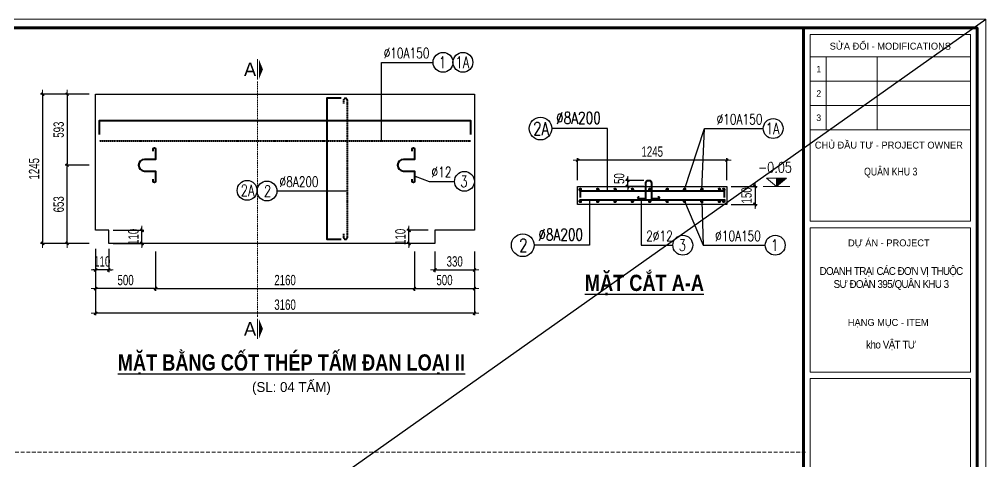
# Model space of a CAD drawing. Header units: millimetres. Extents: x -182770 to 489476, y -561170 to -280028.
# Drawn here: x 41434 to 73676, y -527345 to -512589 of the extents above; entities that cross this region are included whole.
import ezdxf
from ezdxf.enums import TextEntityAlignment as Align

# ---------------------------------------------------------------- set-up
doc = ezdxf.new("R2010")
doc.units = ezdxf.units.MM
doc.header["$MEASUREMENT"] = 0
doc.header["$PDMODE"] = 32
doc.linetypes.add('HIDDEN', pattern=[0.375, 0.25, -0.125])
doc.layers.get('Defpoints').update_dxf_attribs({"color": 1})
for name, color, linetype, lineweight in [('08. Net Text', 3, 'Continuous', 13), ('Dim', 252, 'Continuous', 13), ('Khungten_LCDI', 7, 'Continuous', 5), ('LC Dim', 8, 'Continuous', 18), ('LC Khac', 4, 'Continuous', 9), ('LC MANH DUT', 35, 'HIDDEN', 5), ('LC Net dam2', 6, 'Continuous', 40), ('LC Net dam3', 1, 'Continuous', 60), ('LC Net thay', 63, 'Continuous', 25), ('LC Text1', 3, 'Continuous', 20), ('LC Text2', 7, 'Continuous', 25)]:
    doc.layers.add(name, color=color, linetype=linetype, lineweight=lineweight)
doc.layers.add('KCS_Plotter', color=11, linetype='Continuous', plot=False)
doc.styles.add('HOATBIF', font='hoatbif.shx', dxfattribs={"width": 0.7})
doc.styles.add('Khungten', font='VHAVAN.TTF', dxfattribs={"width": 0.9, "height": 5000})
doc.styles.add('LC 1', font='VHAVANB.TTF')
doc.styles.add('LC 3', font='vnsimli.shx', dxfattribs={"width": 0.75})
doc.styles.add('LC3', font='VHARIALB.TTF', dxfattribs={"width": 0.8})
doc.styles.add('T1', font='Vnsimli.shx', dxfattribs={"width": 0.8})
doc.styles.add('Text Khung Ten', font='VHAVAN.TTF')
doc.styles.add('Title', font='VHBLACK.TTF', dxfattribs={"width": 0.8})
doc.dimstyles.new('1-170', dxfattribs={"dimscale": 138, "dimtxt": 2.5, "dimasz": 0.35, "dimexe": 0.5, "dimexo": 0, "dimgap": 0.8, "dimtad": 1, "dimdec": 0, "dimzin": 0, "dimdsep": 46, "dimtxsty": 'HOATBIF', "dimblk1": 'DOT', "dimblk2": 'DOT', "dimsah": 1, "dimcen": -1, "dimdle": 1, "dimclrd": 256, "dimclre": 256, "dimclrt": 4, "dimadec": 3, "dimazin": 2, "dimtfac": 0.333333, "dimtdec": 0, "dimtix": 1, "dimtmove": 2, "dimatfit": 3, "dimldrblk": 'DOT', "dimfxl": 1, "dimtvp": 0.833333, "dimtolj": 1, "dimtzin": 0, "dimarcsym": 0})

# ---------------------------------------------------------------- blocks, each defined once
blk = doc.blocks.new('lcdi fix')
at = {"layer": 'Defpoints', "lineweight": 0}
blk.add_lwpolyline([(-1200, -14850), (-1200, 14850), (40800, 14850), (40800, -14850)], close=True, dxfattribs=at)
at = {"layer": 'Khungten_LCDI', "color": 5, "lineweight": 60}
blk.add_line((36600, 14650), (36600, -14650), dxfattribs=at)
at = {"layer": 'Khungten_LCDI', "color": 5, "lineweight": 25}
blk.add_line((40600, -14650), (40600, 14650), dxfattribs=at)
at = {"layer": 'Khungten_LCDI', "color": 9, "lineweight": 15}
for p, q in [((36750, 13981), (40450, 13981)), ((37123, 13981), (37123, 12297)), ((38293, 13981), (38293, 12297)), ((36750, 13420), (40450, 13420)), ((36750, 12858), (40450, 12858)), ((36750, 12297), (40450, 12297))]:
    blk.add_line(p, q, dxfattribs=at)
at = {"layer": 'Khungten_LCDI', "color": 5, "lineweight": 60}
blk.add_lwpolyline([(0, -14650), (0, 14650), (40600, 14650), (40600, -14650)], close=True, dxfattribs=at)
at = {"layer": 'Khungten_LCDI', "color": 9, "lineweight": 15}
for points in [[(36750, 10190), (40450, 10190), (40450, 14500), (36750, 14500)], [(36750, 6712), (40450, 6712), (40450, 10040), (36750, 10040)], [(36750, 2587), (40450, 2587), (40450, 6562), (36750, 6562)]]:
    blk.add_lwpolyline(points, close=True, dxfattribs=at)
at = {"color": 7, "style": 'Khungten'}
for s, p in [('söa ®æi - modifications', (38600, 14151)), ('chñ ®Çu t\xad - project owner', (38566, 11868)), ('dù ¸n - project', (38566, 9612)), ('h¹ng môc - item', (38552, 7776))]:
    blk.add_text(s, height=160, dxfattribs=at).set_placement(p, align=Align.CENTER)
at = {"color": 4, "char_height": 180, "attachment_point": 5, "style": 'Khungten'}
for s, insert, width in [('{\\f.VnArialH|b0|i0|c0|p34;\\W0.8;qu©n khu 3}', (38609, 11313), 2315.24), ('{\\f.VnArialH|b0|i0|c0|p34;\\W0.9;\\T0.9;doanh tr¹i c¸c ®¬n vÞ thuéc s\xad ®oµn 395/qu©n khu 3}', (38617, 8868), 3461.97), ('{\\f.VnArialH|b0|i0|c0|p34;\\T0.9;kho V\\fArial|b0|i0|c0|p34;ẬT TƯ}', (38609, 7325), 3712.56)]:
    blk.add_mtext(s, dxfattribs=dict(at, insert=insert, width=width))
at = {"color": 7, "style": 'Khungten', "width": 0.8}
for tag, p in [('REVISION', (39499, -10746)), ('NGAYHT', (39546, -11609))]:
    blk.add_attdef(tag, text='', height=200, dxfattribs=at).set_placement(p, align=Align.CENTER)
at = {"layer": '08. Net Text', "color": 7, "style": 'Text Khung Ten'}
blk.add_text('1', height=150, dxfattribs=at).set_placement((36892, 13627))
at = {"layer": '08. Net Text', "color": 7, "ltscale": 2, "style": 'Text Khung Ten'}
for s, p in [('2', (36892, 13065)), ('3', (36892, 12504))]:
    blk.add_text(s, height=150, dxfattribs=at).set_placement(p)
at = {"layer": 'LC Text1', "color": 3, "style": 'LC 1', "width": 1.834006}
for tag, p, p2 in [('TENBANVE1', (36913, -8886), (40339, -8886)), ('TENBANVE2', (36913, -9562), (40339, -9562))]:
    blk.add_attdef(tag, text='', height=250, dxfattribs=at).set_placement(p, p2, align=Align.FIT)
at = {"layer": 'LC Text1', "style": 'Title', "width": 0.7}
blk.add_attdef('SOBANVE', text='', height=250, dxfattribs=at).set_placement((39562, -13896), align=Align.CENTER)
blk = doc.blocks.new('DOT')
at = {"layer": 'LC Dim'}
blk.add_line((-3, 0), (3, 0), dxfattribs=at)
at = {"layer": 'LC Dim', "color": 4}
blk.add_line((-1, -1), (1, 1), dxfattribs=at)
blk.add_lwpolyline([(0.5, 1), (-1, -0.5), (-0.5, -1), (1, 0.5)], close=True, dxfattribs=at)
blk = doc.blocks.new('*D1107')
at = {"layer": 'Defpoints', "color": 0, "transparency": 16777216}
for p in [(43769, -515085), (43032, -517455), (43769, -517455)]:
    blk.add_point(p, dxfattribs=at)
at = {"layer": 'LC Dim', "lineweight": -2, "transparency": 16777216}
for p, q in [((43769, -515085), (42963, -515085)), ((43032, -515133), (43032, -517407)), ((43769, -517455), (42963, -517455))]:
    blk.add_line(p, q, dxfattribs=at)
at = {"layer": 'LC Dim', "lineweight": -2, "transparency": 16777216, "xscale": 48.3, "yscale": 48.3, "zscale": 48.3}
for p, rotation in [((43032, -515085), 90), ((43032, -517455), 270)]:
    blk.add_blockref('DOT', p, dxfattribs=dict(at, rotation=rotation))
at = {"layer": 'LC Dim', "color": 4, "transparency": 16777216, "insert": (42749, -516270), "char_height": 345, "attachment_point": 5, "rotation": 90, "style": 'HOATBIF'}
blk.add_mtext('\\A1;593', dxfattribs=at)
blk = doc.blocks.new('_Dot')
at = {"color": 0, "linetype": 'ByBlock', "lineweight": -2}
blk.add_line((-0.5, 0), (-1, 0), dxfattribs=at)
at = {"color": 0, "linetype": 'ByBlock', "const_width": 0.5}
blk.add_lwpolyline([(-0.25, 0, 1), (0.25, 0, 1)], format="xyb", close=True, dxfattribs=at)
blk = doc.blocks.new('*D1108')
at = {"layer": 'Defpoints', "color": 0, "transparency": 16777216}
for p in [(65188, -518162), (65188, -518762), (65982, -518762)]:
    blk.add_point(p, dxfattribs=at)
at = {"layer": 'LC Dim', "lineweight": -2, "transparency": 16777216}
for p, q in [((65982, -518113), (65982, -518065)), ((65188, -518162), (66051, -518162)), ((65982, -518162), (65982, -518762)), ((65188, -518762), (66051, -518762)), ((65982, -518810), (65982, -518858))]:
    blk.add_line(p, q, dxfattribs=at)
at = {"layer": 'LC Dim', "lineweight": -2, "transparency": 16777216, "xscale": 48.3, "yscale": 48.3, "zscale": 48.3}
for p, rotation in [((65982, -518162), 270), ((65982, -518762), 90)]:
    blk.add_blockref('DOT', p, dxfattribs=dict(at, rotation=rotation))
at = {"layer": 'LC Dim', "color": 4, "transparency": 16777216, "insert": (65699, -518462), "char_height": 345, "attachment_point": 5, "rotation": 90, "style": 'HOATBIF'}
blk.add_mtext('\\A1;150', dxfattribs=at)
blk = doc.blocks.new('theptron1')
at = {"layer": 'LC Net dam3'}
for p, q in [((-0.5, 0), (0.5, 0)), ((-0.4, 0.4), (0.4, -0.4)), ((0.4, 0.4), (-0.4, -0.4)), ((0, 0.5), (0, -0.5))]:
    blk.add_line(p, q, dxfattribs=at)
blk.add_circle((0, 0), 0.5, dxfattribs=at)
blk = doc.blocks.new('Caodo1')
at = {"layer": 'LC Text1'}
blk.add_hatch(color=4, dxfattribs=at).paths.add_polyline_path([(0, 200), (0, 0), (243, 200)])
at = {"layer": 'LC Text1', "color": 4}
for p, q in [((324, 0), (-324, 0)), ((0, 0), (0, 200))]:
    blk.add_line(p, q, dxfattribs=at)
blk.add_lwpolyline([(-243, 200), (243, 200), (0, 0), (0, 0)], close=True, dxfattribs=at)
at = {"layer": 'LC Text1', "color": 4, "style": 'T1', "width": 0.8}
blk.add_attdef('%%P0,00', text='', height=250, dxfattribs=at).set_placement((-39, 460), align=Align.MIDDLE_CENTER)
blk = doc.blocks.new('*D1109')
at = {"layer": 'Defpoints', "color": 0, "transparency": 16777216}
for p in [(60061, -517287), (60061, -517959), (65041, -517959)]:
    blk.add_point(p, dxfattribs=at)
at = {"layer": 'LC Dim', "lineweight": -2, "transparency": 16777216}
for p, q in [((60061, -517959), (60061, -517218)), ((64993, -517287), (60110, -517287)), ((65041, -517959), (65041, -517218))]:
    blk.add_line(p, q, dxfattribs=at)
at = {"layer": 'LC Dim', "lineweight": -2, "transparency": 16777216, "xscale": 48.3, "yscale": 48.3, "zscale": 48.3, "rotation": 180}
blk.add_blockref('DOT', (60061, -517287), dxfattribs=at)
at = {"layer": 'LC Dim', "lineweight": -2, "transparency": 16777216, "xscale": 48.3, "yscale": 48.3, "zscale": 48.3}
blk.add_blockref('DOT', (65041, -517287), dxfattribs=at)
at = {"layer": 'LC Dim', "color": 4, "transparency": 16777216, "insert": (62551, -517004), "char_height": 345, "attachment_point": 5, "style": 'HOATBIF'}
blk.add_mtext('\\A1;1245', dxfattribs=at)
blk = doc.blocks.new('TIEUDE1')
at = {"layer": 'LC Text2', "color": 7, "style": 'LC 1'}
blk.add_attdef('TIªU§Ò', text='', height=5, dxfattribs=at).set_placement((0, 0), align=Align.BOTTOM_CENTER)
blk.add_attdef('TL', text='', height=3, dxfattribs=at).set_placement((0, -2), align=Align.TOP_CENTER)
blk = doc.blocks.new('*U759')
at = {"layer": 'LC Dim', "xscale": 31.59771428557757, "yscale": 31.59771428557757, "zscale": 31.59771428557757, "rotation": 2.045408488889489}
blk.add_blockref('theptron1', (0, 0), dxfattribs=at)
blk = doc.blocks.new('*U740')
at = {"layer": 'Dim', "color": 0, "linetype": 'ByBlock', "lineweight": -2, "transparency": 16777216}
for p in [(0, 0), (580, 0), (1160, 0), (1740, 0), (2320, 0), (2900, 0), (3480, 0), (4060, 0), (4640, 0)]:
    blk.add_blockref('*U759', p, dxfattribs=at)
blk = doc.blocks.new('*D1064')
at = {"layer": 'Defpoints', "color": 0, "transparency": 16777216}
for p in [(61733, -517961), (62266, -517961), (62266, -518162)]:
    blk.add_point(p, dxfattribs=at)
at = {"layer": 'LC Dim', "lineweight": -2, "transparency": 16777216}
for p, q in [((62266, -517961), (61664, -517961)), ((61733, -517913), (61733, -517865)), ((61733, -518162), (61733, -517961)), ((62266, -518162), (61664, -518162)), ((61733, -518210), (61733, -518258))]:
    blk.add_line(p, q, dxfattribs=at)
at = {"layer": 'LC Dim', "lineweight": -2, "transparency": 16777216, "xscale": 48.3, "yscale": 48.3, "zscale": 48.3}
for p, rotation in [((61733, -517961), 270), ((61733, -518162), 90)]:
    blk.add_blockref('DOT', p, dxfattribs=dict(at, rotation=rotation))
at = {"layer": 'LC Dim', "color": 4, "transparency": 16777216, "insert": (61450, -517901), "char_height": 345, "attachment_point": 5, "rotation": 90, "style": 'HOATBIF'}
blk.add_mtext('\\A1;50', dxfattribs=at)
blk = doc.blocks.new('*U738')
at = {"layer": 'LC Dim', "xscale": 31.59771428557757, "yscale": 31.59771428557757, "zscale": 31.59771428557757, "rotation": 2.045408488889489}
blk.add_blockref('theptron1', (0, 0), dxfattribs=at)
blk = doc.blocks.new('*U739')
at = {"layer": 'Dim', "color": 0, "linetype": 'ByBlock', "lineweight": -2, "transparency": 16777216}
for p in [(0, 0), (580, 0), (1160, 0), (1740, 0), (2320, 0), (2900, 0), (3480, 0), (4060, 0), (4640, 0)]:
    blk.add_blockref('*U738', p, dxfattribs=at)
blk = doc.blocks.new('*D1065')
at = {"layer": 'Defpoints', "color": 0, "transparency": 16777216}
for p in [(43769, -515085), (42211, -520065), (43769, -520065)]:
    blk.add_point(p, dxfattribs=at)
at = {"layer": 'LC Dim', "lineweight": -2, "transparency": 16777216}
for p, q in [((43769, -515085), (42142, -515085)), ((42211, -515133), (42211, -520017)), ((43769, -520065), (42142, -520065))]:
    blk.add_line(p, q, dxfattribs=at)
at = {"layer": 'LC Dim', "lineweight": -2, "transparency": 16777216, "xscale": 48.3, "yscale": 48.3, "zscale": 48.3}
for p, rotation in [((42211, -515085), 90), ((42211, -520065), 270)]:
    blk.add_blockref('DOT', p, dxfattribs=dict(at, rotation=rotation))
at = {"layer": 'LC Dim', "color": 4, "transparency": 16777216, "insert": (41928, -517575), "char_height": 345, "attachment_point": 5, "rotation": 90, "style": 'HOATBIF'}
blk.add_mtext('\\A1;1245', dxfattribs=at)
blk = doc.blocks.new('*D1066')
at = {"layer": 'Defpoints', "color": 0, "transparency": 16777216}
for p in [(43032, -517455), (43769, -517455), (43769, -520065)]:
    blk.add_point(p, dxfattribs=at)
at = {"layer": 'LC Dim', "lineweight": -2, "transparency": 16777216}
for p, q in [((43769, -517455), (42963, -517455)), ((43032, -520017), (43032, -517503)), ((43769, -520065), (42963, -520065))]:
    blk.add_line(p, q, dxfattribs=at)
at = {"layer": 'LC Dim', "lineweight": -2, "transparency": 16777216, "xscale": 48.3, "yscale": 48.3, "zscale": 48.3}
for p, rotation in [((43032, -517455), 90), ((43032, -520065), 270)]:
    blk.add_blockref('DOT', p, dxfattribs=dict(at, rotation=rotation))
at = {"layer": 'LC Dim', "color": 4, "transparency": 16777216, "insert": (42749, -518760), "char_height": 345, "attachment_point": 5, "rotation": 90, "style": 'HOATBIF'}
blk.add_mtext('\\A1;653', dxfattribs=at)
blk = doc.blocks.new('*D1067')
at = {"layer": 'Defpoints', "color": 0, "transparency": 16777216}
for p in [(43980, -520244), (44420, -520244), (43980, -520950)]:
    blk.add_point(p, dxfattribs=at)
at = {"layer": 'LC Dim', "lineweight": -2, "transparency": 16777216}
for p, q in [((43980, -520244), (43980, -521019)), ((44420, -520244), (44420, -521019)), ((43932, -520950), (43884, -520950)), ((44420, -520950), (43980, -520950)), ((44469, -520950), (44517, -520950))]:
    blk.add_line(p, q, dxfattribs=at)
at = {"layer": 'LC Dim', "lineweight": -2, "transparency": 16777216, "xscale": 48.3, "yscale": 48.3, "zscale": 48.3}
blk.add_blockref('DOT', (43980, -520950), dxfattribs=at)
at = {"layer": 'LC Dim', "lineweight": -2, "transparency": 16777216, "xscale": 48.3, "yscale": 48.3, "zscale": 48.3, "rotation": 180}
blk.add_blockref('DOT', (44420, -520950), dxfattribs=at)
at = {"layer": 'LC Dim', "color": 4, "transparency": 16777216, "insert": (44200, -520667), "char_height": 345, "attachment_point": 5, "style": 'HOATBIF'}
blk.add_mtext('\\A1;110', dxfattribs=at)
blk = doc.blocks.new('*D1068')
at = {"layer": 'Defpoints', "color": 0, "transparency": 16777216}
for p in [(44563, -519625), (45524, -519625), (44563, -520065)]:
    blk.add_point(p, dxfattribs=at)
at = {"layer": 'LC Dim', "lineweight": -2, "transparency": 16777216}
for p, q in [((44563, -519625), (45593, -519625)), ((45524, -519577), (45524, -519528)), ((45524, -520065), (45524, -519625)), ((44563, -520065), (45593, -520065)), ((45524, -520113), (45524, -520162))]:
    blk.add_line(p, q, dxfattribs=at)
at = {"layer": 'LC Dim', "lineweight": -2, "transparency": 16777216, "xscale": 48.3, "yscale": 48.3, "zscale": 48.3}
for p, rotation in [((45524, -519625), 270), ((45524, -520065), 90)]:
    blk.add_blockref('DOT', p, dxfattribs=dict(at, rotation=rotation))
at = {"layer": 'LC Dim', "color": 4, "transparency": 16777216, "insert": (45241, -519845), "char_height": 345, "attachment_point": 5, "rotation": 90, "style": 'HOATBIF'}
blk.add_mtext('\\A1;110', dxfattribs=at)
blk = doc.blocks.new('*D1069')
at = {"layer": 'Defpoints', "color": 0, "transparency": 16777216}
for p in [(55300, -520339), (56620, -520339), (56620, -520950)]:
    blk.add_point(p, dxfattribs=at)
at = {"layer": 'LC Dim', "lineweight": -2, "transparency": 16777216}
for p, q in [((55300, -520339), (55300, -521019)), ((56620, -520339), (56620, -521019)), ((55349, -520950), (56572, -520950))]:
    blk.add_line(p, q, dxfattribs=at)
at = {"layer": 'LC Dim', "lineweight": -2, "transparency": 16777216, "xscale": 48.3, "yscale": 48.3, "zscale": 48.3, "rotation": 180}
blk.add_blockref('DOT', (55300, -520950), dxfattribs=at)
at = {"layer": 'LC Dim', "lineweight": -2, "transparency": 16777216, "xscale": 48.3, "yscale": 48.3, "zscale": 48.3}
blk.add_blockref('DOT', (56620, -520950), dxfattribs=at)
at = {"layer": 'LC Dim', "color": 4, "transparency": 16777216, "insert": (55960, -520667), "char_height": 345, "attachment_point": 5, "style": 'HOATBIF'}
blk.add_mtext('\\A1;330', dxfattribs=at)
blk = doc.blocks.new('*D1070')
at = {"layer": 'Defpoints', "color": 0, "transparency": 16777216}
for p in [(54433, -519625), (55077, -519625), (55077, -520065)]:
    blk.add_point(p, dxfattribs=at)
at = {"layer": 'LC Dim', "lineweight": -2, "transparency": 16777216}
for p, q in [((55077, -519625), (54364, -519625)), ((54433, -519577), (54433, -519528)), ((54433, -520065), (54433, -519625)), ((55077, -520065), (54364, -520065)), ((54433, -520113), (54433, -520162))]:
    blk.add_line(p, q, dxfattribs=at)
at = {"layer": 'LC Dim', "lineweight": -2, "transparency": 16777216, "xscale": 48.3, "yscale": 48.3, "zscale": 48.3}
for p, rotation in [((54433, -519625), 270), ((54433, -520065), 90)]:
    blk.add_blockref('DOT', p, dxfattribs=dict(at, rotation=rotation))
at = {"layer": 'LC Dim', "color": 4, "transparency": 16777216, "insert": (54150, -519845), "char_height": 345, "attachment_point": 5, "rotation": 90, "style": 'HOATBIF'}
blk.add_mtext('\\A1;110', dxfattribs=at)
blk = doc.blocks.new('*D1071')
at = {"layer": 'Defpoints', "color": 0, "transparency": 16777216}
for p in [(43980, -520339), (56620, -520339), (43980, -522393)]:
    blk.add_point(p, dxfattribs=at)
at = {"layer": 'LC Dim', "lineweight": -2, "transparency": 16777216}
for p, q in [((43980, -520339), (43980, -522462)), ((56620, -520339), (56620, -522462)), ((56572, -522393), (44029, -522393))]:
    blk.add_line(p, q, dxfattribs=at)
at = {"layer": 'LC Dim', "lineweight": -2, "transparency": 16777216, "xscale": 48.3, "yscale": 48.3, "zscale": 48.3, "rotation": 180}
blk.add_blockref('DOT', (43980, -522393), dxfattribs=at)
at = {"layer": 'LC Dim', "lineweight": -2, "transparency": 16777216, "xscale": 48.3, "yscale": 48.3, "zscale": 48.3}
blk.add_blockref('DOT', (56620, -522393), dxfattribs=at)
at = {"layer": 'LC Dim', "color": 4, "transparency": 16777216, "insert": (50300, -522110), "char_height": 345, "attachment_point": 5, "style": 'HOATBIF'}
blk.add_mtext('\\A1;3160', dxfattribs=at)
blk = doc.blocks.new('*D1072')
at = {"layer": 'Defpoints', "color": 0, "transparency": 16777216}
for p in [(43980, -520339), (45980, -520339), (43980, -521572)]:
    blk.add_point(p, dxfattribs=at)
at = {"layer": 'LC Dim', "lineweight": -2, "transparency": 16777216}
for p, q in [((43980, -520339), (43980, -521641)), ((45980, -520339), (45980, -521641)), ((45932, -521572), (44029, -521572))]:
    blk.add_line(p, q, dxfattribs=at)
at = {"layer": 'LC Dim', "lineweight": -2, "transparency": 16777216, "xscale": 48.3, "yscale": 48.3, "zscale": 48.3, "rotation": 180}
blk.add_blockref('DOT', (43980, -521572), dxfattribs=at)
at = {"layer": 'LC Dim', "lineweight": -2, "transparency": 16777216, "xscale": 48.3, "yscale": 48.3, "zscale": 48.3}
blk.add_blockref('DOT', (45980, -521572), dxfattribs=at)
at = {"layer": 'LC Dim', "color": 4, "transparency": 16777216, "insert": (44980, -521289), "char_height": 345, "attachment_point": 5, "style": 'HOATBIF'}
blk.add_mtext('\\A1;500', dxfattribs=at)
blk = doc.blocks.new('*D1073')
at = {"layer": 'Defpoints', "color": 0, "transparency": 16777216}
for p in [(45980, -520339), (54620, -520339), (54620, -521572)]:
    blk.add_point(p, dxfattribs=at)
at = {"layer": 'LC Dim', "lineweight": -2, "transparency": 16777216}
for p, q in [((45980, -520339), (45980, -521641)), ((54620, -520339), (54620, -521641)), ((46029, -521572), (54572, -521572))]:
    blk.add_line(p, q, dxfattribs=at)
at = {"layer": 'LC Dim', "lineweight": -2, "transparency": 16777216, "xscale": 48.3, "yscale": 48.3, "zscale": 48.3, "rotation": 180}
blk.add_blockref('DOT', (45980, -521572), dxfattribs=at)
at = {"layer": 'LC Dim', "lineweight": -2, "transparency": 16777216, "xscale": 48.3, "yscale": 48.3, "zscale": 48.3}
blk.add_blockref('DOT', (54620, -521572), dxfattribs=at)
at = {"layer": 'LC Dim', "color": 4, "transparency": 16777216, "insert": (50300, -521289), "char_height": 345, "attachment_point": 5, "style": 'HOATBIF'}
blk.add_mtext('\\A1;2160', dxfattribs=at)
blk = doc.blocks.new('*D1074')
at = {"layer": 'Defpoints', "color": 0, "transparency": 16777216}
for p in [(54620, -520339), (56620, -520339), (56620, -521572)]:
    blk.add_point(p, dxfattribs=at)
at = {"layer": 'LC Dim', "lineweight": -2, "transparency": 16777216}
for p, q in [((54620, -520339), (54620, -521641)), ((56620, -520339), (56620, -521641)), ((54669, -521572), (56572, -521572))]:
    blk.add_line(p, q, dxfattribs=at)
at = {"layer": 'LC Dim', "lineweight": -2, "transparency": 16777216, "xscale": 48.3, "yscale": 48.3, "zscale": 48.3, "rotation": 180}
blk.add_blockref('DOT', (54620, -521572), dxfattribs=at)
at = {"layer": 'LC Dim', "lineweight": -2, "transparency": 16777216, "xscale": 48.3, "yscale": 48.3, "zscale": 48.3}
blk.add_blockref('DOT', (56620, -521572), dxfattribs=at)
at = {"layer": 'LC Dim', "color": 4, "transparency": 16777216, "insert": (55620, -521289), "char_height": 345, "attachment_point": 5, "style": 'HOATBIF'}
blk.add_mtext('\\A1;500', dxfattribs=at)

msp = doc.modelspace()

# ---------------------------------------------------------------- linework, layer by layer
at = {"layer": 'KCS_Plotter'}
msp.add_line((12950.4, -555530.5), (73676.1, -512588.8), dxfattribs=at)
at = {"layer": 'LC Khac', "color": 1, "ltscale": 2}
for p, q in [((49378.5, -513923.1), (49378.5, -514591.6)), ((49378.5, -522579.2), (49378.5, -523247.7))]:
    msp.add_line(p, q, dxfattribs=at)
for points in [[(49563, -514257.3, 0, 649.2, 0), (49428.9, -514257.3, 378.7, 378.7, 0)], [(49563, -522913.4, 0, 649.2, 0), (49428.9, -522913.4, 378.7, 378.7, 0)]]:
    msp.add_lwpolyline(points, format="xyseb", dxfattribs=at)
at = {"layer": 'LC MANH DUT', "ltscale": 200}
msp.add_line((49378.5, -514658.7), (49378.5, -522518.8), dxfattribs=at)
at = {"layer": 'LC MANH DUT', "ltscale": 500}
msp.add_line((67669.1, -527027.5), (14750.9, -527027.5), dxfattribs=at)
at = {"layer": 'LC Net dam2', "linetype": 'HIDDEN', "ltscale": 2}
msp.add_line((44108.2, -516644.9), (56492.5, -516644.9), dxfattribs=at)
at = {"layer": 'LC Net dam2'}
for p, q in [((60151.4, -518311.8), (64951.3, -518311.8)), ((60151.4, -518311.8), (60151.4, -518531.6)), ((64951.3, -518311.8), (64951.3, -518531.6)), ((60151.4, -518611.4), (64951.3, -518611.4)), ((60151.4, -518660.7), (60201.5, -518660.7)), ((64951.3, -518660.7), (64901.3, -518660.7))]:
    msp.add_line(p, q, dxfattribs=at)
for points in [[(52168.2, -519937), (51705.5, -519937), (51705.5, -515213), (52168.2, -515213)], [(44108.2, -516431.9), (44108.2, -515969.2), (56492.5, -515969.2), (56492.5, -516431.9)]]:
    msp.add_lwpolyline(points, dxfattribs=at)
at = {"layer": 'LC Net dam2', "linetype": 'HIDDEN', "ltscale": 2}
msp.add_lwpolyline([(52251.9, -519748.2), (52251.9, -519861, 1), (52381.2, -519861), (52381.2, -515289, 1), (52251.9, -515289), (52251.9, -515401.9)], format="xyb", dxfattribs=at)
at = {"layer": 'LC Net dam2'}
for points in [[(45901.1, -516991.8), (45901.1, -516914, -1), (45980.3, -516914), (45980.3, -517261.1), (45607.8, -517261.1, 1), (45607.8, -517648.9), (45980.3, -517648.9), (45980.3, -517996, -1), (45901.1, -517996), (45901.1, -517918.2)], [(54541.1, -516991.8), (54541.1, -516914, -1), (54620.3, -516914), (54620.3, -517261.1), (54247.8, -517261.1, 1), (54247.8, -517648.9), (54620.3, -517648.9), (54620.3, -517996, -1), (54541.1, -517996), (54541.1, -517918.2)], [(62119.8, -518526.1), (62080.9, -518526.1, 1), (62080.9, -518565.7), (62334.4, -518565.7), (62334.4, -518058.1, -1), (62528.3, -518058.1), (62528.3, -518565.7), (62781.9, -518565.7, 1), (62781.9, -518526.1), (62743, -518526.1)]]:
    msp.add_lwpolyline(points, format="xyb", dxfattribs=at)
for centre, start, end in [((60151.4, -518636), 90, 270), ((64951.3, -518636), 270, 90)]:
    msp.add_arc(centre, 24.7, start, end, dxfattribs=at)
at = {"layer": 'LC Net thay', "ltscale": 0.2}
for p, q in [((43980.3, -515628.5), (43980.3, -515085)), ((43980.3, -515085), (56620.3, -515085)), ((56620.3, -515085), (56620.3, -515588.5)), ((43980.3, -516423.3), (43980.3, -515628.5)), ((43980.3, -515628.5), (43980.3, -515628.5)), ((56620.3, -515588.5), (56620.3, -515628.5)), ((56620.3, -515628.5), (56620.3, -516423.3)), ((43980.3, -519625), (43980.3, -516423.3)), ((56620.3, -516423.3), (56620.3, -516463.3)), ((56620.3, -516463.3), (56620.3, -519625)), ((44420.3, -519625), (43980.3, -519625)), ((44420.3, -520065), (44420.3, -519625)), ((55300.3, -520065), (44420.3, -520065))]:
    msp.add_line(p, q, dxfattribs=at)
at = {"layer": 'LC Net thay'}
for p, q in [((56620.3, -519625), (55300.3, -519625)), ((55300.3, -519625), (55300.3, -520065))]:
    msp.add_line(p, q, dxfattribs=at)
at = {"layer": 'LC Net thay', "ltscale": 0.2}
msp.add_lwpolyline([(62054.9, -518161.6), (65041.4, -518161.6), (65041.4, -518761.6), (60061.4, -518761.6), (60061.4, -518161.6), (62054.9, -518161.6)], dxfattribs=at)
at = {"layer": 'LC Text2', "ltscale": 100}
for centre, radius in [((55571.6, -514023.4), 331.6), ((56234.7, -514023.4), 331.6), ((58822.5, -516232.2), 378.9), ((66585.9, -516232.2), 331.6), ((56285.2, -517995), 331.6), ((49034.3, -518294.9), 331.6), ((49696.7, -518316.1), 331.6), ((58230.5, -520124.3), 378.9), ((63570.9, -520124.3), 331.6), ((66655, -520124.3), 331.6)]:
    msp.add_circle(centre, radius, dxfattribs=at)

# ---------------------------------------------------------------- block references
at = {"layer": 'Dim', "xscale": -1, "rotation": 180}
msp.add_blockref('*U739', (60150.5, -518267.6), dxfattribs=at)
at = {"layer": 'Dim'}
msp.add_blockref('*U740', (60150.5, -518655.6), dxfattribs=at)
at = {"layer": 'LC Dim'}
for p, xscale, yscale, zscale, rotation in [((64938.9, -518271.1), -31.59771428557757, 31.59771428555214, 31.59771428553394, 177.9545915111105), ((64938.9, -518652), 31.59771428557757, 31.59771428557757, 31.59771428557757, 2.04540848888949)]:
    msp.add_blockref('theptron1', p, dxfattribs=dict(at, xscale=xscale, yscale=yscale, zscale=zscale, rotation=rotation))
at = {"layer": 'LC Net thay', "xscale": 1.44585, "yscale": 1.44585, "zscale": 1.44585}
msp.add_blockref('lcdi fix', (14685.4, -534059.7), dxfattribs=at)
at = {"layer": 'LC Text1'}
ref = msp.add_blockref('Caodo1', (66700.6, -518161.6), dxfattribs=dict(at, xscale=1.376999964283859, yscale=1.376999964283859, zscale=1.376999964283859))
ref.add_attrib('%%P0,00', '-0.05', dxfattribs={"layer": 'LC Text2', "color": 1, "height": 344.25, "style": 'T1', "width": 0.8}).set_placement((66646.8, -517528.8), align=Align.MIDDLE_CENTER)
at = {"layer": 'LC Text2'}
ref = msp.add_blockref('TIEUDE1', (62290.9, -521813.8), dxfattribs=dict(at, xscale=110.1599971429216, yscale=110.1599971429216, zscale=110.1599971429216))
ref.add_attrib('TIªU§Ò', '%%UmÆt c¾t a-a', dxfattribs={"color": 7, "height": 542.473, "style": 'LC3', "width": 0.8}).set_placement((62290.9, -521813.8), align=Align.BOTTOM_CENTER)
ref = msp.add_blockref('TIEUDE1', (50512.8, -524469.6), dxfattribs=dict(at, xscale=110.1599971429216, yscale=110.1599971429216, zscale=110.1599971429216))
ref.add_attrib('TIªU§Ò', '%%UmÆt b»ng cèt thÐp tÊm ®an LO¹I ii', dxfattribs={"color": 7, "height": 542.473, "style": 'LC3', "width": 0.8}).set_placement((50512.8, -524469.6), align=Align.BOTTOM_CENTER)
ref.add_attrib('TL', '(SL: 04 TÊM)', dxfattribs={"color": 7, "height": 330.48, "style": 'LC 1'}).set_placement((50512.8, -524689.9), align=Align.TOP_CENTER)

# ---------------------------------------------------------------- texts
at = {"ltscale": 2, "style": 'LC 1'}
for p in [(49132.6, -514257.3), (49132.6, -522913.4)]:
    msp.add_attdef('A', text='A', height=454.4, dxfattribs=at).set_placement(p, align=Align.MIDDLE_CENTER)
at = {"layer": 'LC Text2', "linetype": 'ByBlock', "style": 'LC 3', "width": 0.75}
for s, height, p in [('%%C10A150', 344.25, (53591.6, -513886)), ('%%C8A200', 393.43, (59342.7, -516075.2)), ('%%C10A150', 344.25, (64699, -516094.8)), ('%%C12', 344.25, (55183.9, -517857.6)), ('%%C8A200', 344.25, (50114.3, -518178.7)), ('%%C8A200', 393.43, (58750.7, -519967.3)), ('2%%C12', 344.25, (62347.7, -519986.9)), ('%%C10A150', 344.25, (64650.3, -519986.9))]:
    msp.add_text(s, height=height, dxfattribs=at).set_placement(p)
at = {"layer": 'LC Text2', "ltscale": 100, "style": 'LC 3', "width": 0.75}
for s, height, p in [('1', 378.7, (55552.8, -514023.4)), ('1A', 378.67, (56215.9, -514023.4)), ('2A', 432.77, (58843.9, -516232.2)), ('1A', 378.67, (66567.2, -516232.2)), ('2A', 378.67, (49053, -518294.9)), ('2', 378.7, (49715.4, -518316.1)), ('3', 378.7, (56266.5, -517995)), ('2', 432.8, (58251.9, -520124.3)), ('3', 378.7, (63552.1, -520124.3)), ('1', 378.7, (66636.3, -520124.3))]:
    msp.add_text(s, height=height, dxfattribs=at).set_placement(p, align=Align.MIDDLE_CENTER)

# ---------------------------------------------------------------- dimensions: what is measured, and where the dimension line sits
at = {"layer": 'LC Dim'}
for base, p1, p2, angle, picture, middle in [((42210.8, -520065), (43769, -515085), (43769, -520065), 90, '*D1065', (41927.9, -517575)), ((43031.8110524, -517455.0161536), (43768.9571737, -515085.0161536), (43768.9571737, -517455.0161536), 90, '*D1107', (42748.9110524, -516270.0161536)), ((43031.8110524, -517455.0161536), (43768.9571737, -520065.0161536), (43768.9571737, -517455.0161536), 270, '*D1066', (42748.9110524, -518760.0161536)), ((65981.6, -518761.6), (65188.2, -518161.6), (65188.2, -518761.6), 90, '*D1108', (65698.7, -518461.6)), ((45523.9, -519625), (44563, -520065), (44563, -519625), 90, '*D1068', (45241, -519845)), ((54433.2, -519625), (55076.8, -520065), (55076.8, -519625), 90, '*D1070', (54150.3, -519845)), ((56620.3, -521571.8), (54620.3, -520339.3), (56620.3, -520339.3), 180, '*D1074', (55620.3, -521288.9)), ((56620.3, -520949.7), (55300.3, -520339.3), (56620.3, -520339.3), 180, '*D1069', (55960.3, -520666.8))]:
    dim = msp.add_linear_dim(base=base, p1=p1, p2=p2, angle=angle, dimstyle='1-170', override={"dimlfac": 0.25}, dxfattribs=at)
    dim.commit()
    dim.dimension.update_dxf_attribs({"geometry": picture, "text_midpoint": middle})
for base, p1, p2, picture, middle in [((60061.4, -517287.1), (65041.4, -517958.7), (60061.4, -517958.7), '*D1109', (62551.4, -517004.2)), ((43980.3, -520949.7), (44420.3, -520243.9), (43980.3, -520243.9), '*D1067', (44200.3, -520666.8)), ((43980.3, -522393), (56620.3, -520339.3), (43980.3, -520339.3), '*D1071', (50300.3, -522110.1)), ((43980.3, -521571.8), (45980.3, -520339.3), (43980.3, -520339.3), '*D1072', (44980.3, -521288.9)), ((54620.3, -521571.8), (45980.3, -520339.3), (54620.3, -520339.3), '*D1073', (50300.3, -521288.9))]:
    dim = msp.add_linear_dim(base=base, p1=p1, p2=p2, dimstyle='1-170', override={"dimlfac": 0.25}, dxfattribs=at)
    dim.commit()
    dim.dimension.update_dxf_attribs({"geometry": picture, "text_midpoint": middle})
dim = msp.add_linear_dim(base=(61732.6, -517961.2), p1=(62265.7, -518161.6), p2=(62265.7, -517961.2), angle=90, dimstyle='1-170', override={"dimlfac": 0.25}, dxfattribs=at)
dim.commit()
dim.dimension.update_dxf_attribs({"geometry": '*D1064', "text_midpoint": (61449.7, -517901.5), "dimtype": 160})

# ---------------------------------------------------------------- leaders
for points in [[(53519.9, -516644.9), (53519.9, -514023.4), (55240, -514023.4)], [(53519.9, -515969.2), (53519.9, -515085)], [(61054.5, -518311.8), (61054.5, -516232.2), (59201.4, -516232.2)], [(63630.5, -518267.6), (64298.8, -516232.2), (66254.4, -516232.2)], [(64210.5, -518267.6), (64298.8, -516232.2)], [(54637.8, -517822.5), (55112.2, -517995), (55953.7, -517995)], [(52381.2, -518316.1), (51287.5, -518316.1), (50028.3, -518316.1)], [(51705.5, -518316.1), (50283.9, -518316.1)], [(62178.5, -518565.7), (62178.5, -520124.3), (63239.3, -520124.3)], [(60462.4, -518611.4), (60462.4, -520124.3), (58609.4, -520124.3)], [(63630.5, -518655.6), (64250.1, -520124.3), (66323.4, -520124.3)], [(64210.5, -518655.6), (64250.1, -520124.3)]]:
    msp.add_leader(points, dimstyle='1-170', override={"dimlfac": 0.25}, dxfattribs=at)

doc.saveas('drawing.dxf')
